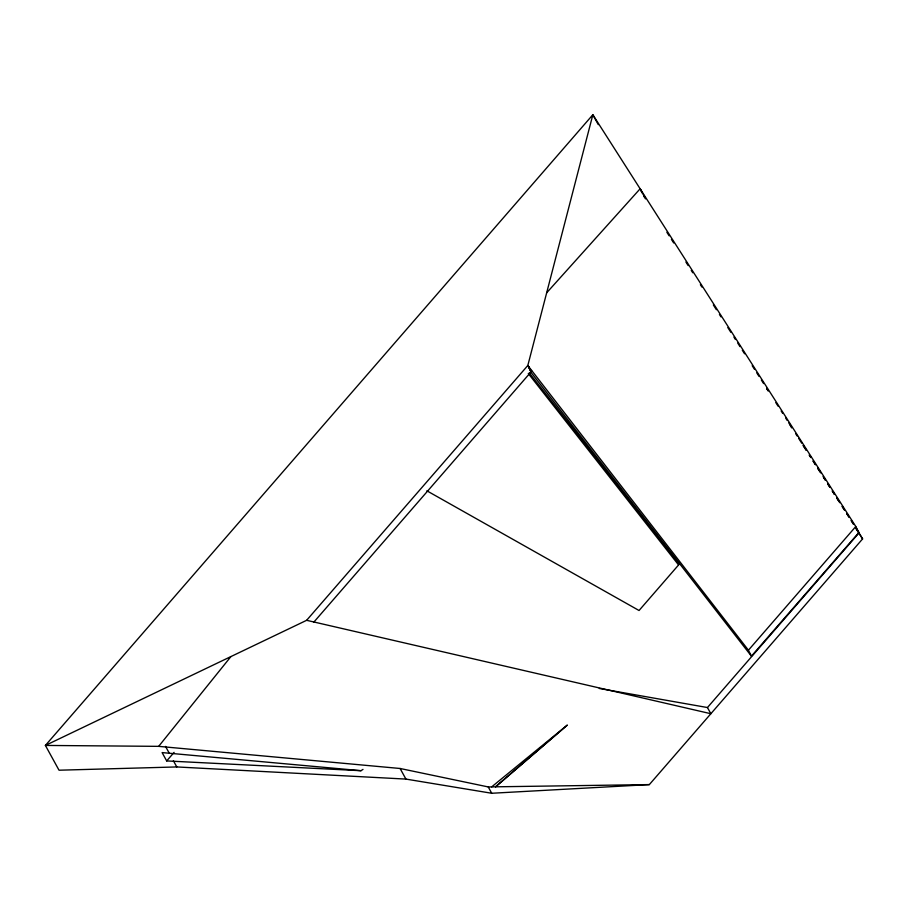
<?xml version="1.0" encoding="UTF-8"?>
<svg xmlns="http://www.w3.org/2000/svg" width="908" height="908" viewBox="0 0 908 908"><rect width="100%" height="100%" fill="white"/><g stroke="black" fill="none" stroke-linecap="round" stroke-linejoin="round"><path stroke-width="1.36" d="M858.877 532.519L855.835 527.764L862.6 538.898L649.345 784.591L491.716 793.263L405.921 779.087L176.799 766.942L59.02 770.211L45.4 745.434L592.845 114.737L855.79 526.515L858.877 532.519L751.415 656.155L531.044 372.416L531.555 370.464M230.916 656.575L158.673 746.353L45.4 745.434L306.632 620.312L527.82 365.493L592.845 114.737L598.304 124.646M362.996 769.394L360.998 770.699L162.101 752.584L166.686 760.927L174.109 752.38M313.873 622.094L531.225 371.69L528.399 366.242L531.044 372.416M751.415 656.155L748.43 650.196L855.79 526.515M599.257 688.468L707.445 707.536L859.195 532.701M644.623 196.957L640.129 188.773L546.661 292.819M491.671 786.884L567.182 725.186L495.654 786.816L488.243 786.941L400.087 768.486L158.673 746.353M495.575 786.668L567.182 725.186M166.686 760.927L360.998 770.699M495.654 786.816L649.345 784.591M306.632 620.312L710.85 713.722L707.445 707.536M426.874 490.808L639.05 610.505L679.343 564.072L529.239 372.882M528.286 373.517L678.39 564.708M748.43 650.196L527.82 365.493L531.225 371.69M855.722 528.184L862.6 538.898M643.999 196.503L645.52 198.886M666.858 232.255L669.151 235.83M671.432 239.406L673.713 242.981M685.915 262.037L688.196 265.613M691.249 270.38L692.77 272.763M700.386 284.681L701.918 287.064M713.347 304.94L716.389 309.707M719.442 314.474L720.963 316.858M727.819 327.572L730.872 332.339M733.914 337.106L735.435 339.49M737.727 343.065L740.009 346.64M742.301 350.216L744.583 353.791M752.199 365.708L754.491 369.284M756.773 372.859L759.065 376.434M761.347 380.009L763.628 383.585M766.681 388.352L768.202 390.735M775.829 402.641L778.111 406.216M781.164 410.984L782.685 413.367M785.726 418.134L787.259 420.517M788.78 422.901L791.821 427.668M795.635 433.627L797.156 436.01M798.688 438.394L801.73 443.161M803.262 445.544L806.304 450.311L803.205 445.612M809.357 455.078L810.878 457.462M813.159 461.037L815.452 464.601M817.733 468.176L820.787 472.943M823.068 476.518L825.349 480.094L823.794 477.756M827.642 483.669L829.923 487.244M839.832 502.737L836.779 497.97L839.049 501.568M851.261 520.613L853.543 524.188L851.25 520.625M766.59 388.476L768.111 390.849M790.232 425.375L791.753 427.759M809.3 455.146L810.833 457.519M813.114 461.094L815.407 464.669M817.688 468.233L819.981 471.808M827.608 483.714L829.901 487.29M488.243 786.941L491.716 793.263M400.087 768.486L405.921 779.087M165.517 746.41L168.945 752.653M173.394 760.745L176.799 766.942M640.129 188.773L641.298 191.225M641.491 191.633L642.07 192.859M834.497 494.395L832.216 490.819L834.475 494.429M844.406 509.887L842.113 506.312L844.395 509.91M848.98 517.038L846.687 513.463L848.969 517.049"/></g></svg>
